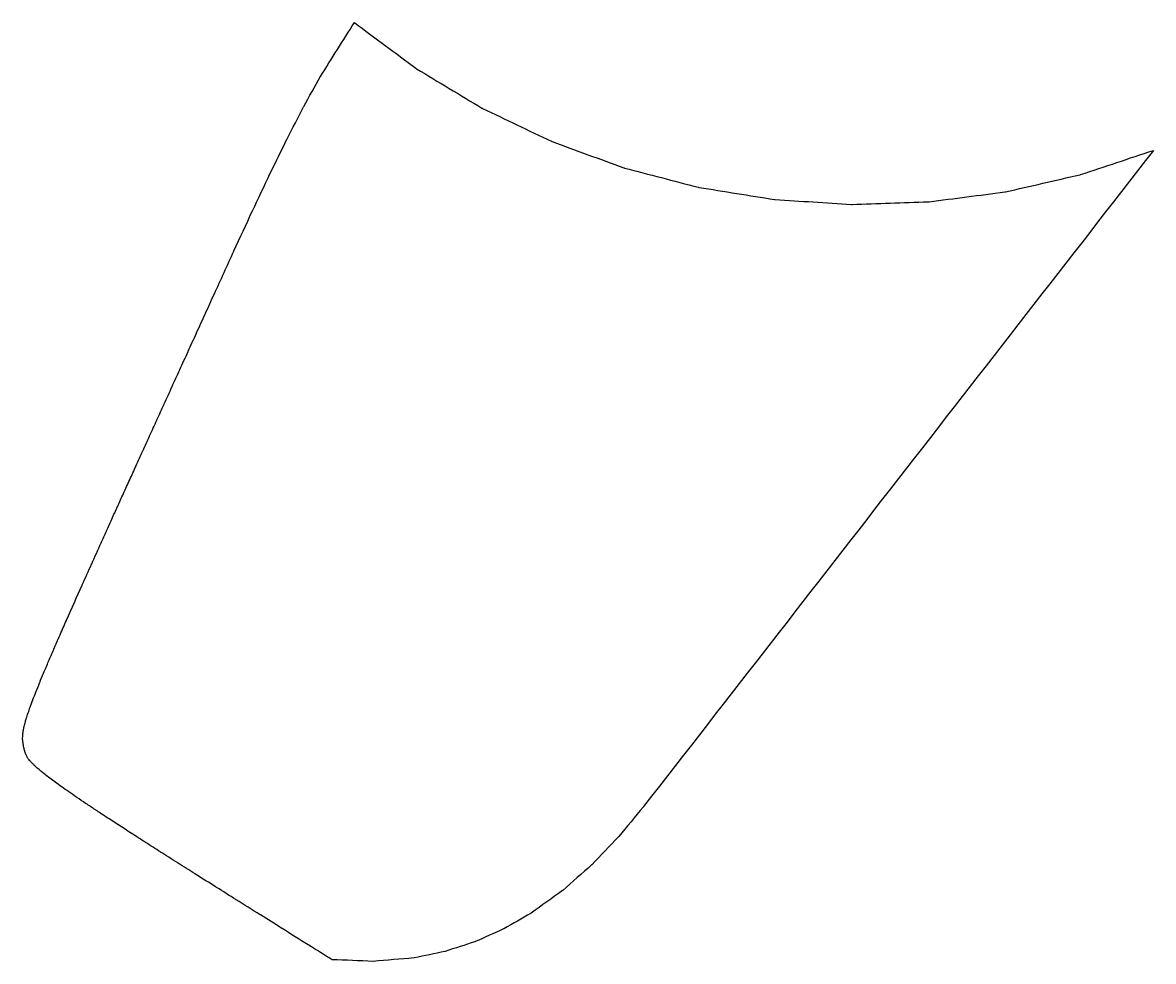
# Model space of a CAD drawing. Extents: x -32 to 115, y -51 to 70.
# Drawn here: x 97.41 to 107.62, y -49.09 to -40.61 of the extents above; entities that cross this region are included whole.
import ezdxf

# ---------------------------------------------------------------- set-up
doc = ezdxf.new("R2010")
doc.units = 0
doc.layers.add('VISIBLE', color=7, linetype='CONTINUOUS')

msp = doc.modelspace()

# ---------------------------------------------------------------- linework, layer by layer
at = {"layer": 'VISIBLE'}
for points, knots in [([(100.204, -49.07), (100.133, -49.026), (100.063, -48.982), (99.993, -48.938), (99.991, -48.937), (99.99, -48.936), (99.988, -48.936), (99.91, -48.887), (99.832, -48.838), (99.753, -48.789), (99.752, -48.788), (99.751, -48.787), (99.749, -48.786), (99.685, -48.746), (99.622, -48.706), (99.558, -48.666), (99.556, -48.665), (99.555, -48.665), (99.554, -48.664), (99.482, -48.619), (99.411, -48.574), (99.339, -48.529), (99.338, -48.528), (99.337, -48.528), (99.335, -48.527), (99.278, -48.49), (99.22, -48.454), (99.162, -48.418), (99.161, -48.417), (99.16, -48.416), (99.159, -48.415), (99.096, -48.376), (99.034, -48.337), (98.971, -48.297), (98.97, -48.297), (98.969, -48.296), (98.968, -48.296), (98.917, -48.263), (98.865, -48.23), (98.814, -48.197), (98.813, -48.197), (98.812, -48.197), (98.812, -48.196), (98.785, -48.179), (98.758, -48.162), (98.731, -48.145), (98.731, -48.145), (98.73, -48.145), (98.73, -48.144), (98.705, -48.129), (98.681, -48.113), (98.657, -48.098), (98.657, -48.098), (98.656, -48.097), (98.656, -48.097), (98.611, -48.069), (98.566, -48.04), (98.521, -48.011), (98.52, -48.011), (98.52, -48.01), (98.519, -48.01), (98.476, -47.982), (98.434, -47.955), (98.391, -47.927), (98.39, -47.927), (98.39, -47.927), (98.389, -47.926), (98.351, -47.902), (98.314, -47.877), (98.276, -47.853), (98.275, -47.853), (98.275, -47.852), (98.274, -47.852), (98.238, -47.828), (98.203, -47.805), (98.167, -47.782), (98.167, -47.782), (98.166, -47.781), (98.165, -47.781), (98.134, -47.76), (98.103, -47.739), (98.071, -47.719), (98.071, -47.718), (98.07, -47.718), (98.069, -47.717), (98.04, -47.698), (98.011, -47.678), (97.982, -47.659), (97.981, -47.659), (97.981, -47.658), (97.98, -47.658), (97.954, -47.64), (97.928, -47.622), (97.902, -47.605), (97.901, -47.604), (97.901, -47.604), (97.9, -47.604), (97.877, -47.588), (97.853, -47.571), (97.83, -47.555), (97.829, -47.555), (97.829, -47.555), (97.829, -47.554), (97.807, -47.54), (97.786, -47.525), (97.765, -47.51), (97.765, -47.509), (97.764, -47.509), (97.764, -47.509), (97.745, -47.496), (97.727, -47.482), (97.709, -47.469), (97.708, -47.469), (97.708, -47.469), (97.707, -47.468), (97.691, -47.456), (97.674, -47.444), (97.657, -47.431), (97.657, -47.431), (97.657, -47.431), (97.657, -47.43), (97.643, -47.42), (97.629, -47.409), (97.614, -47.398), (97.614, -47.398), (97.614, -47.398), (97.614, -47.397), (97.601, -47.387), (97.589, -47.377), (97.576, -47.367), (97.576, -47.367), (97.576, -47.367), (97.575, -47.366), (97.565, -47.358), (97.555, -47.349), (97.544, -47.34), (97.544, -47.34), (97.544, -47.34), (97.544, -47.34), (97.535, -47.331), (97.526, -47.323), (97.517, -47.315), (97.517, -47.315), (97.517, -47.315), (97.517, -47.314), (97.51, -47.307), (97.503, -47.3), (97.495, -47.293), (97.495, -47.293), (97.495, -47.293), (97.495, -47.293), (97.489, -47.286), (97.484, -47.28), (97.478, -47.273), (97.478, -47.273), (97.478, -47.273), (97.478, -47.273), (97.473, -47.267), (97.468, -47.261), (97.463, -47.255), (97.461, -47.252), (97.459, -47.249), (97.457, -47.246), (97.454, -47.241), (97.451, -47.236), (97.449, -47.231), (97.447, -47.228), (97.445, -47.225), (97.444, -47.222), (97.442, -47.217), (97.44, -47.212), (97.438, -47.207), (97.436, -47.202), (97.434, -47.198), (97.433, -47.193), (97.431, -47.188), (97.43, -47.183), (97.429, -47.177), (97.428, -47.173), (97.426, -47.168), (97.425, -47.163), (97.424, -47.157), (97.422, -47.15), (97.421, -47.143), (97.421, -47.143), (97.421, -47.143), (97.421, -47.143), (97.42, -47.136), (97.418, -47.13), (97.417, -47.123), (97.417, -47.123), (97.417, -47.123), (97.417, -47.123), (97.416, -47.116), (97.415, -47.109), (97.414, -47.103), (97.414, -47.102), (97.414, -47.102), (97.414, -47.102), (97.413, -47.095), (97.412, -47.089), (97.412, -47.082), (97.412, -47.082), (97.412, -47.082), (97.412, -47.082), (97.412, -47.066), (97.412, -47.05), (97.413, -47.034), (97.413, -47.034), (97.413, -47.034), (97.413, -47.034), (97.415, -47.024), (97.416, -47.014), (97.418, -47.004), (97.418, -47.004), (97.418, -47.003), (97.418, -47.003), (97.42, -46.993), (97.421, -46.983), (97.423, -46.974), (97.423, -46.973), (97.423, -46.973), (97.423, -46.973), (97.426, -46.96), (97.43, -46.947), (97.433, -46.934), (97.433, -46.934), (97.434, -46.933), (97.434, -46.933), (97.437, -46.92), (97.441, -46.907), (97.444, -46.894), (97.444, -46.894), (97.444, -46.894), (97.444, -46.893), (97.45, -46.876), (97.456, -46.859), (97.461, -46.842), (97.462, -46.842), (97.462, -46.842), (97.462, -46.841), (97.468, -46.824), (97.473, -46.807), (97.479, -46.79), (97.479, -46.79), (97.479, -46.789), (97.479, -46.789), (97.488, -46.767), (97.496, -46.745), (97.505, -46.723), (97.505, -46.722), (97.505, -46.722), (97.505, -46.721), (97.513, -46.699), (97.522, -46.677), (97.53, -46.655), (97.53, -46.655), (97.531, -46.654), (97.531, -46.654), (97.542, -46.626), (97.554, -46.598), (97.565, -46.569), (97.565, -46.569), (97.566, -46.568), (97.566, -46.568), (97.577, -46.54), (97.589, -46.512), (97.6, -46.484), (97.601, -46.483), (97.601, -46.482), (97.601, -46.482), (97.616, -46.447), (97.631, -46.411), (97.646, -46.376), (97.646, -46.376), (97.647, -46.375), (97.647, -46.374), (97.662, -46.339), (97.677, -46.304), (97.692, -46.269), (97.692, -46.268), (97.692, -46.268), (97.693, -46.267), (97.711, -46.224), (97.73, -46.181), (97.749, -46.137), (97.75, -46.136), (97.75, -46.136), (97.75, -46.135), (97.769, -46.092), (97.788, -46.049), (97.807, -46.006), (97.807, -46.005), (97.808, -46.004), (97.808, -46.003), (97.855, -45.898), (97.902, -45.792), (97.948, -45.687), (97.949, -45.686), (97.949, -45.685), (97.95, -45.684), (97.978, -45.622), (98.006, -45.56), (98.034, -45.498), (98.034, -45.497), (98.035, -45.495), (98.035, -45.494), (98.063, -45.432), (98.091, -45.37), (98.119, -45.307), (98.12, -45.307), (98.12, -45.306), (98.12, -45.305), (98.136, -45.27), (98.152, -45.235), (98.168, -45.2), (98.168, -45.199), (98.168, -45.199), (98.169, -45.198), (98.185, -45.163), (98.2, -45.128), (98.216, -45.093), (98.216, -45.092), (98.217, -45.091), (98.217, -45.091), (98.234, -45.053), (98.251, -45.015), (98.269, -44.977), (98.269, -44.976), (98.269, -44.975), (98.27, -44.975), (98.287, -44.937), (98.304, -44.899), (98.321, -44.861), (98.322, -44.86), (98.322, -44.859), (98.322, -44.859), (98.341, -44.818), (98.359, -44.777), (98.378, -44.736), (98.378, -44.735), (98.379, -44.734), (98.379, -44.733), (98.398, -44.693), (98.416, -44.652), (98.435, -44.611), (98.435, -44.61), (98.435, -44.609), (98.436, -44.608), (98.456, -44.564), (98.476, -44.52), (98.496, -44.476), (98.496, -44.475), (98.497, -44.475), (98.497, -44.474), (98.517, -44.43), (98.537, -44.386), (98.557, -44.342), (98.557, -44.341), (98.558, -44.34), (98.558, -44.339), (98.58, -44.292), (98.601, -44.245), (98.623, -44.197), (98.623, -44.196), (98.624, -44.195), (98.624, -44.195), (98.646, -44.147), (98.667, -44.1), (98.688, -44.053), (98.689, -44.052), (98.689, -44.051), (98.69, -44.05), (98.713, -43.999), (98.736, -43.949), (98.759, -43.898), (98.759, -43.897), (98.76, -43.896), (98.76, -43.895), (98.783, -43.845), (98.806, -43.794), (98.829, -43.744), (98.83, -43.743), (98.83, -43.742), (98.831, -43.741), (98.855, -43.686), (98.88, -43.632), (98.905, -43.578), (98.905, -43.577), (98.906, -43.576), (98.906, -43.575), (98.931, -43.521), (98.955, -43.467), (98.98, -43.413), (98.98, -43.412), (98.981, -43.411), (98.981, -43.41), (99.008, -43.352), (99.034, -43.294), (99.06, -43.237), (99.061, -43.236), (99.061, -43.234), (99.062, -43.233), (99.088, -43.176), (99.114, -43.118), (99.14, -43.06), (99.141, -43.059), (99.142, -43.058), (99.142, -43.057), (99.201, -42.929), (99.259, -42.801), (99.317, -42.673), (99.318, -42.671), (99.319, -42.67), (99.319, -42.669), (99.374, -42.55), (99.429, -42.43), (99.484, -42.311), (99.485, -42.31), (99.485, -42.309), (99.486, -42.307), (99.538, -42.196), (99.591, -42.085), (99.643, -41.974), (99.644, -41.973), (99.644, -41.972), (99.645, -41.971), (99.696, -41.867), (99.746, -41.764), (99.797, -41.66), (99.797, -41.659), (99.798, -41.658), (99.798, -41.657), (99.848, -41.561), (99.898, -41.464), (99.947, -41.368), (99.948, -41.367), (99.948, -41.366), (99.949, -41.365), (99.998, -41.276), (100.048, -41.186), (100.097, -41.097), (100.098, -41.096), (100.098, -41.095), (100.099, -41.094), (100.201, -40.932), (100.303, -40.77), (100.405, -40.608)], [0, 0, 0, 0, 0.00024874, 0.00024874, 0.00024874, 0.00025376, 0.00025376, 0.00025376, 0.00053114, 0.00053114, 0.00053114, 0.00053575, 0.00053575, 0.00053575, 0.00076181, 0.00076181, 0.00076181, 0.00076642, 0.00076642, 0.00076642, 0.00102003, 0.00102003, 0.00102003, 0.00102421, 0.00102421, 0.00102421, 0.00122895, 0.00122895, 0.00122895, 0.00123313, 0.00123313, 0.00123313, 0.00145437, 0.00145437, 0.00145437, 0.00145809, 0.00145809, 0.00145809, 0.00164125, 0.00164125, 0.00164125, 0.0016432, 0.0016432, 0.0016432, 0.00173894, 0.00173894, 0.00173894, 0.00174069, 0.00174069, 0.00174069, 0.00182649, 0.00182649, 0.00182649, 0.00182824, 0.00182824, 0.00182824, 0.00198772, 0.00198772, 0.00198772, 0.00199081, 0.00199081, 0.00199081, 0.00214258, 0.00214258, 0.00214258, 0.00214532, 0.00214532, 0.00214532, 0.00227949, 0.00227949, 0.00227949, 0.00228209, 0.00228209, 0.00228209, 0.00240948, 0.00240948, 0.00240948, 0.00241179, 0.00241179, 0.00241179, 0.00252477, 0.00252477, 0.00252477, 0.00252691, 0.00252691, 0.00252691, 0.00263225, 0.00263225, 0.00263225, 0.00263418, 0.00263418, 0.00263418, 0.00272873, 0.00272873, 0.00272873, 0.00273048, 0.00273048, 0.00273048, 0.00281608, 0.00281608, 0.00281608, 0.00281766, 0.00281766, 0.00281766, 0.00289533, 0.00289533, 0.00289533, 0.00289672, 0.00289672, 0.00289672, 0.00296492, 0.00296492, 0.00296492, 0.00296619, 0.00296619, 0.00296619, 0.00302853, 0.00302853, 0.00302853, 0.00302961, 0.00302961, 0.00302961, 0.00308276, 0.00308276, 0.00308276, 0.00308375, 0.00308375, 0.00308375, 0.00313235, 0.00313235, 0.00313235, 0.00313317, 0.00313317, 0.00313317, 0.00317364, 0.00317364, 0.00317364, 0.00317438, 0.00317438, 0.00317438, 0.00321068, 0.00321068, 0.00321068, 0.00321129, 0.00321129, 0.00321129, 0.00324146, 0.00324146, 0.00324146, 0.003242, 0.003242, 0.003242, 0.0032684, 0.0032684, 0.0032684, 0.00326886, 0.00326886, 0.00326886, 0.00329152, 0.00329152, 0.00329152, 0.00330223, 0.00330223, 0.00330223, 0.00331995, 0.00331995, 0.00331995, 0.00332937, 0.00332937, 0.00332937, 0.00334593, 0.00334593, 0.00334593, 0.00336102, 0.00336102, 0.00336102, 0.00337683, 0.00337683, 0.00337683, 0.00339146, 0.00339146, 0.00339146, 0.00341191, 0.00341191, 0.00341191, 0.00341232, 0.00341232, 0.00341232, 0.00343256, 0.00343256, 0.00343256, 0.00343298, 0.00343298, 0.00343298, 0.00345328, 0.00345328, 0.00345328, 0.00345369, 0.00345369, 0.00345369, 0.003474, 0.003474, 0.003474, 0.00347441, 0.00347441, 0.00347441, 0.00352187, 0.00352187, 0.00352187, 0.00352235, 0.00352235, 0.00352235, 0.00355253, 0.00355253, 0.00355253, 0.00355314, 0.00355314, 0.00355314, 0.00358326, 0.00358326, 0.00358326, 0.00358387, 0.00358387, 0.00358387, 0.00362425, 0.00362425, 0.00362425, 0.00362507, 0.00362507, 0.00362507, 0.00366535, 0.00366535, 0.00366535, 0.00366617, 0.00366617, 0.00366617, 0.00372017, 0.00372017, 0.00372017, 0.00372127, 0.00372127, 0.00372127, 0.00377514, 0.00377514, 0.00377514, 0.00377624, 0.00377624, 0.00377624, 0.00384719, 0.00384719, 0.00384719, 0.00384863, 0.00384863, 0.00384863, 0.00391944, 0.00391944, 0.00391944, 0.00392088, 0.00392088, 0.00392088, 0.00401205, 0.00401205, 0.00401205, 0.00401391, 0.00401391, 0.00401391, 0.00410489, 0.00410489, 0.00410489, 0.00410675, 0.00410675, 0.00410675, 0.00422137, 0.00422137, 0.00422137, 0.0042237, 0.0042237, 0.0042237, 0.00433809, 0.00433809, 0.00433809, 0.00434043, 0.00434043, 0.00434043, 0.00448171, 0.00448171, 0.00448171, 0.00448459, 0.00448459, 0.00448459, 0.0046256, 0.0046256, 0.0046256, 0.00462848, 0.00462848, 0.00462848, 0.00497394, 0.00497394, 0.00497394, 0.00497743, 0.00497743, 0.00497743, 0.00518163, 0.00518163, 0.00518163, 0.00518579, 0.00518579, 0.00518579, 0.00539056, 0.00539056, 0.00539056, 0.00539291, 0.00539291, 0.00539291, 0.00550823, 0.00550823, 0.00550823, 0.00551058, 0.00551058, 0.00551058, 0.0056259, 0.0056259, 0.0056259, 0.00562826, 0.00562826, 0.00562826, 0.00575313, 0.00575313, 0.00575313, 0.00575568, 0.00575568, 0.00575568, 0.00588045, 0.00588045, 0.00588045, 0.00588299, 0.00588299, 0.00588299, 0.00601773, 0.00601773, 0.00601773, 0.00602047, 0.00602047, 0.00602047, 0.0061551, 0.0061551, 0.0061551, 0.00615785, 0.00615785, 0.00615785, 0.00630284, 0.00630284, 0.00630284, 0.0063058, 0.0063058, 0.0063058, 0.00645068, 0.00645068, 0.00645068, 0.00645363, 0.00645363, 0.00645363, 0.00660929, 0.00660929, 0.00660929, 0.00661246, 0.00661246, 0.00661246, 0.006768, 0.006768, 0.006768, 0.00677117, 0.00677117, 0.00677117, 0.00693788, 0.00693788, 0.00693788, 0.00694128, 0.00694128, 0.00694128, 0.00710787, 0.00710787, 0.00710787, 0.00711127, 0.00711127, 0.00711127, 0.00728944, 0.00728944, 0.00728944, 0.00729307, 0.00729307, 0.00729307, 0.00747111, 0.00747111, 0.00747111, 0.00747475, 0.00747475, 0.00747475, 0.00766478, 0.00766478, 0.00766478, 0.00766865, 0.00766865, 0.00766865, 0.00785854, 0.00785854, 0.00785854, 0.00786242, 0.00786242, 0.00786242, 0.00828493, 0.00828493, 0.00828493, 0.00828891, 0.00828891, 0.00828891, 0.00868338, 0.00868338, 0.00868338, 0.00868711, 0.00868711, 0.00868711, 0.00905605, 0.00905605, 0.00905605, 0.00905954, 0.00905954, 0.00905954, 0.00940534, 0.00940534, 0.00940534, 0.00940862, 0.00940862, 0.00940862, 0.00973371, 0.00973371, 0.00973371, 0.00973681, 0.00973681, 0.00973681, 0.01004369, 0.01004369, 0.01004369, 0.01004679, 0.01004679, 0.01004679, 0.0106214, 0.0106214, 0.0106214, 0.0106214]), ([(100.405, -40.608), (100.59, -40.745), (100.775, -40.883), (100.961, -41.02), (100.962, -41.022), (100.964, -41.023), (100.966, -41.024), (101.163, -41.143), (101.359, -41.261), (101.556, -41.38), (101.558, -41.381), (101.56, -41.382), (101.562, -41.383), (101.769, -41.482), (101.976, -41.581), (102.183, -41.68), (102.185, -41.681), (102.187, -41.682), (102.189, -41.683), (102.405, -41.762), (102.62, -41.84), (102.836, -41.919), (102.838, -41.92), (102.84, -41.921), (102.842, -41.921), (103.065, -41.979), (103.287, -42.037), (103.509, -42.095), (103.511, -42.095), (103.513, -42.096), (103.516, -42.096), (103.742, -42.132), (103.969, -42.169), (104.195, -42.205), (104.198, -42.205), (104.2, -42.206), (104.202, -42.206), (104.431, -42.22), (104.66, -42.235), (104.889, -42.249), (104.892, -42.249), (104.894, -42.249), (104.896, -42.249), (105.126, -42.241), (105.355, -42.234), (105.584, -42.226), (105.587, -42.226), (105.589, -42.226), (105.591, -42.226), (105.819, -42.196), (106.046, -42.167), (106.274, -42.137), (106.276, -42.137), (106.278, -42.136), (106.281, -42.136), (106.504, -42.085), (106.728, -42.033), (106.952, -41.982), (106.954, -41.982), (106.956, -41.981), (106.958, -41.98), (107.177, -41.908), (107.396, -41.835), (107.615, -41.762)], [0, 0, 0, 0, 0.000691899, 0.000691899, 0.000691899, 0.000698853, 0.000698853, 0.000698853, 0.00138728, 0.00138728, 0.00138728, 0.001394234, 0.001394234, 0.001394234, 0.002082665, 0.002082665, 0.002082665, 0.002089619, 0.002089619, 0.002089619, 0.002778043, 0.002778043, 0.002778043, 0.002784996, 0.002784996, 0.002784996, 0.003473423, 0.003473423, 0.003473423, 0.003480377, 0.003480377, 0.003480377, 0.004168803, 0.004168803, 0.004168803, 0.004175756, 0.004175756, 0.004175756, 0.004864188, 0.004864188, 0.004864188, 0.004871141, 0.004871141, 0.004871141, 0.00555957, 0.00555957, 0.00555957, 0.005566524, 0.005566524, 0.005566524, 0.00625495, 0.00625495, 0.00625495, 0.006261904, 0.006261904, 0.006261904, 0.006950331, 0.006950331, 0.006950331, 0.006957285, 0.006957285, 0.006957285, 0.007649186, 0.007649186, 0.007649186, 0.007649186]), ([(107.615, -41.762), (106.082, -43.737), (104.549, -45.712), (103.015, -47.687), (103.015, -47.688), (103.014, -47.689), (103.013, -47.69), (102.939, -47.779), (102.865, -47.868), (102.791, -47.958), (102.791, -47.959), (102.79, -47.96), (102.789, -47.96), (102.709, -48.044), (102.629, -48.128), (102.548, -48.212), (102.548, -48.213), (102.547, -48.214), (102.546, -48.214), (102.459, -48.291), (102.372, -48.367), (102.286, -48.444), (102.285, -48.445), (102.284, -48.445), (102.283, -48.446), (102.189, -48.514), (102.095, -48.581), (102.001, -48.649), (102, -48.65), (102, -48.65), (101.999, -48.651), (101.917, -48.697), (101.836, -48.744), (101.755, -48.791), (101.754, -48.791), (101.753, -48.792), (101.752, -48.792), (101.667, -48.83), (101.581, -48.869), (101.496, -48.907), (101.495, -48.907), (101.494, -48.908), (101.493, -48.908), (101.404, -48.937), (101.314, -48.966), (101.225, -48.995), (101.224, -48.995), (101.223, -48.996), (101.222, -48.996), (101.13, -49.015), (101.039, -49.034), (100.947, -49.054), (100.946, -49.054), (100.945, -49.054), (100.944, -49.054), (100.821, -49.064), (100.699, -49.075), (100.576, -49.085), (100.575, -49.085), (100.574, -49.085), (100.572, -49.085), (100.45, -49.08), (100.327, -49.075), (100.204, -49.07)], [0, 0, 0, 0, 0.00750082, 0.00750082, 0.00750082, 0.00750433, 0.00750433, 0.00750433, 0.00785232, 0.00785232, 0.00785232, 0.00785584, 0.00785584, 0.00785584, 0.00820379, 0.00820379, 0.00820379, 0.0082073, 0.0082073, 0.0082073, 0.00855437, 0.00855437, 0.00855437, 0.00855787, 0.00855787, 0.00855787, 0.00890517, 0.00890517, 0.00890517, 0.00890801, 0.00890801, 0.00890801, 0.00918932, 0.00918932, 0.00918932, 0.00919216, 0.00919216, 0.00919216, 0.00947342, 0.00947342, 0.00947342, 0.00947626, 0.00947626, 0.00947626, 0.00975792, 0.00975792, 0.00975792, 0.00976077, 0.00976077, 0.00976077, 0.01004243, 0.01004243, 0.01004243, 0.01004528, 0.01004528, 0.01004528, 0.01041436, 0.01041436, 0.01041436, 0.01041807, 0.01041807, 0.01041807, 0.01078711, 0.01078711, 0.01078711, 0.01078711])]:
    msp.add_open_spline(points, degree=3, knots=knots, dxfattribs=at)

doc.saveas('drawing.dxf')
